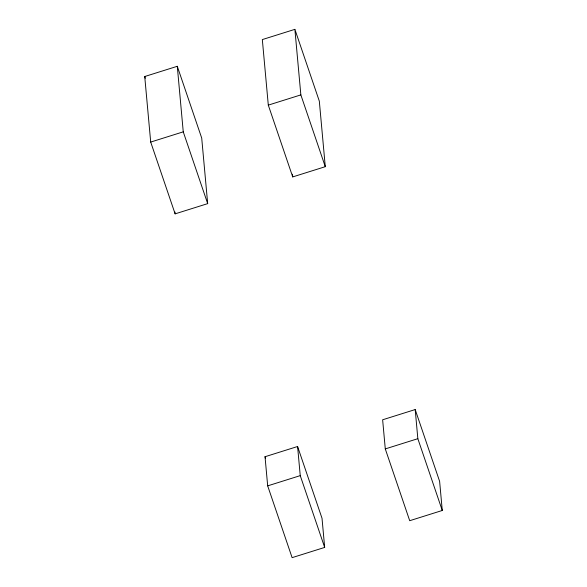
<?xml version="1.0" encoding="UTF-8"?>
<svg xmlns="http://www.w3.org/2000/svg" width="587" height="587" viewBox="0 0 587 587"><rect width="100%" height="100%" fill="white"/><g stroke="black" fill="none" stroke-linecap="round" stroke-linejoin="round"><path stroke-width="0.88" d="M144.732 76.523L177.289 66.294L201.715 138.084L207.681 203.63L175.124 213.859L150.698 142.069L144.732 76.523L145.319 78.254M294.887 29.35L262.33 39.578L268.296 105.124L292.722 176.914L325.279 166.686L319.321 101.14L294.887 29.35L300.852 94.896L325.279 166.686M150.698 142.069L183.254 131.84L177.289 66.294M268.296 105.124L300.852 94.896M265.031 456.73L297.587 446.502L322.021 518.292L324.67 547.422L292.113 557.65L267.679 485.86L265.031 456.73L265.618 458.454M415.192 409.557L382.636 419.786L385.285 448.916L409.711 520.706L442.268 510.477L439.619 481.347L415.192 409.557L417.841 438.687L442.268 510.477M267.679 485.86L300.243 475.631L297.587 446.502M385.285 448.916L417.841 438.687M183.254 131.84L207.681 203.63M300.243 475.631L324.67 547.422M292.473 174.185L292.722 176.914M174.955 212.039L175.124 213.859"/></g></svg>
